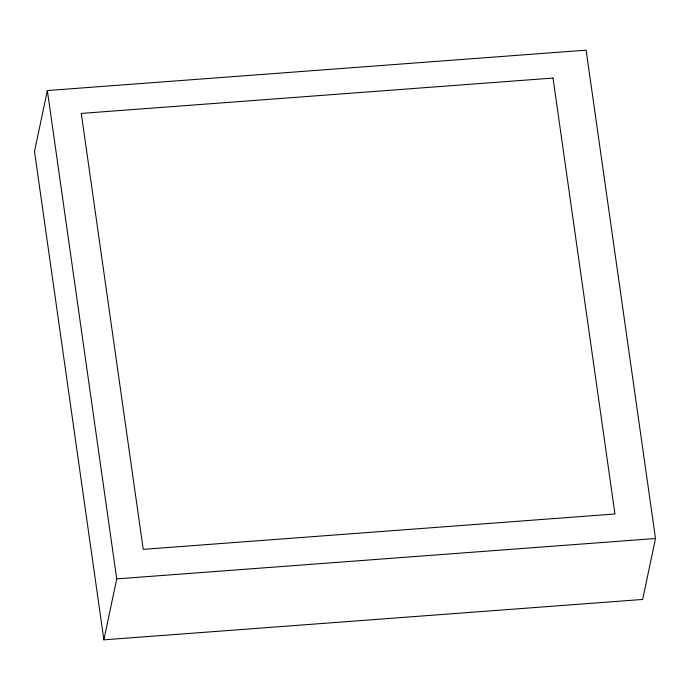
<?xml version="1.0" encoding="UTF-8"?>
<svg xmlns="http://www.w3.org/2000/svg" width="690" height="690" viewBox="0 0 690 690"><rect width="100%" height="100%" fill="white"/><g stroke="black" fill="none" stroke-linecap="round" stroke-linejoin="round"><path stroke-width="1.03" d="M47.343 90.545L34.5 151.498L103.88 639.837L642.657 599.455L655.5 538.502L586.12 50.163L47.343 90.545L116.731 578.884L103.88 639.837M116.731 578.884L655.5 538.502M553.018 78.056L81.291 113.419L143.227 549.352L614.962 513.99L553.018 78.056"/></g></svg>
